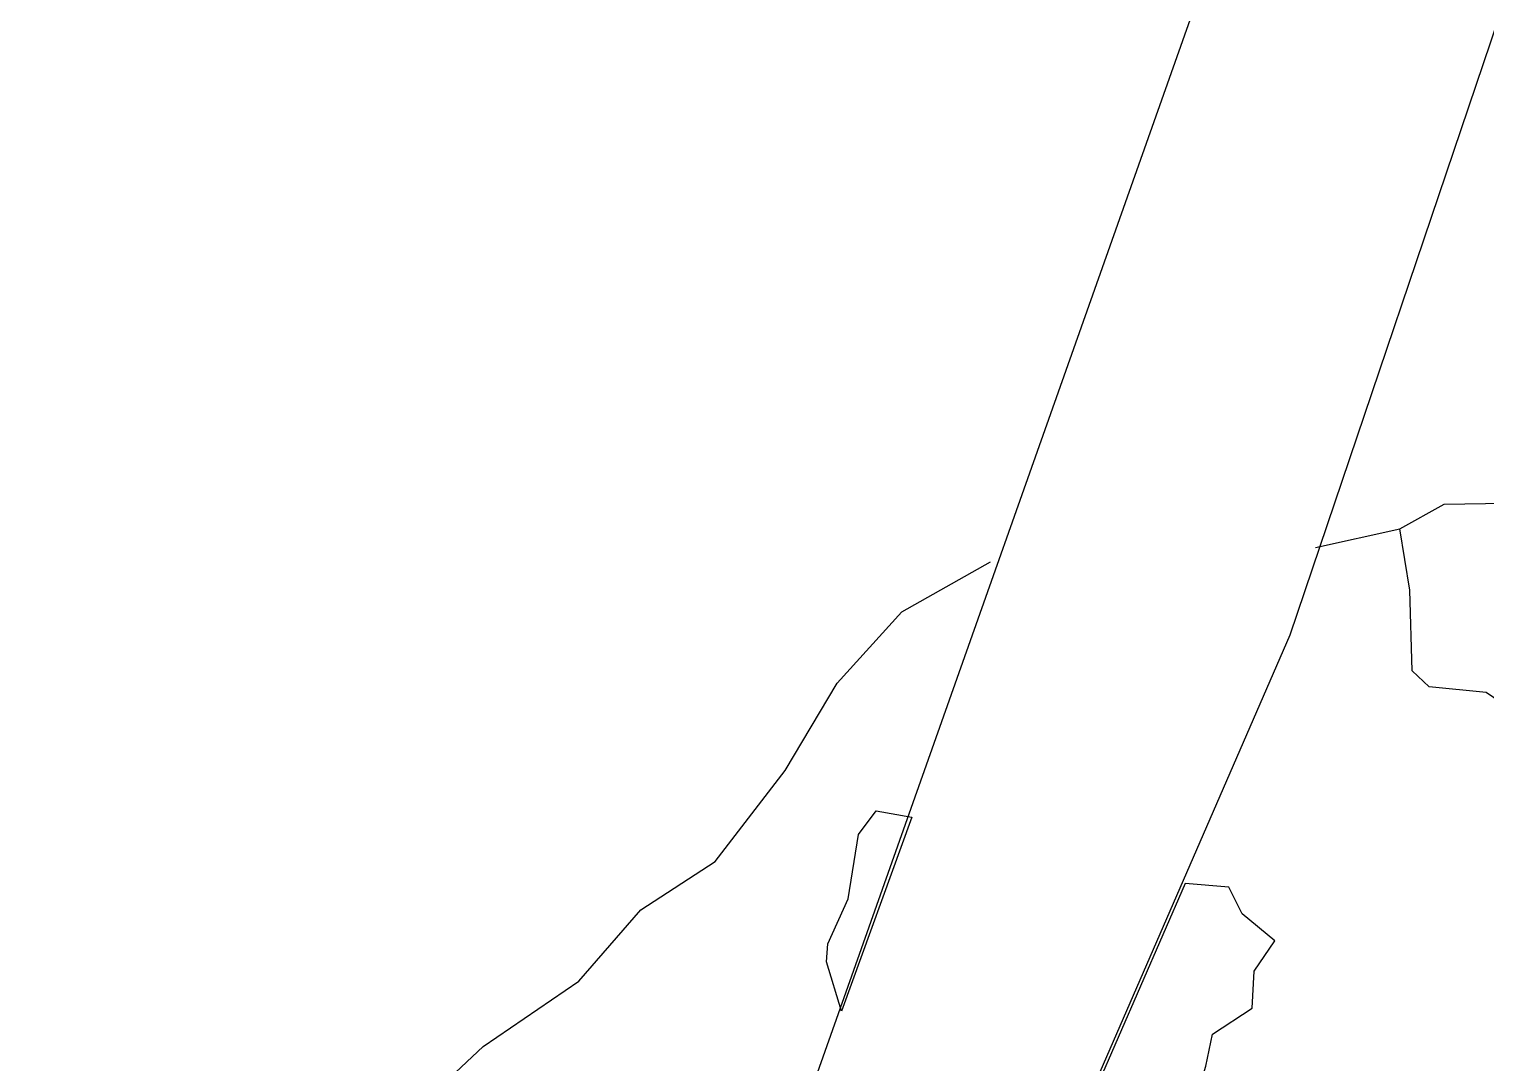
# Model space of a CAD drawing. Header units: metres. Extents: x -13.19 to -9.5, y -12.32 to -7.8.
# Drawn here: x -12.771 to -11.766, y -10.273 to -9.56 of the extents above; entities that cross this region are included whole.
import ezdxf

# ---------------------------------------------------------------- set-up
doc = ezdxf.new("R2010")
doc.units = ezdxf.units.M
doc.header["$LTSCALE"] = 25
doc.header["$MEASUREMENT"] = 0
doc.linetypes.add('STRICHPUNKTX2', pattern=[2, 1, -0.5, 0, -0.5])
for name, color, linetype in [('BEFUND', 1, 'CONTINUOUS'), ('GRABUNGSGRENZE', 3, 'STRICHPUNKTX2'), ('STEINE', 4, 'CONTINUOUS')]:
    doc.layers.add(name, color=color, linetype=linetype)

msp = doc.modelspace()

# ---------------------------------------------------------------- linework, layer by layer
at = {"layer": 'BEFUND'}
for points in [[(-11.8838, -9.9173), (-11.8257, -9.9043)], [(-12.7712, -10.8017), (-12.6617, -10.6127), (-12.5878, -10.4585), (-12.519, -10.3186), (-12.458, -10.2613), (-12.3919, -10.2162), (-12.3493, -10.1671), (-12.2979, -10.1338), (-12.2497, -10.071), (-12.2137, -10.0107), (-12.1691, -9.9616), (-12.108, -9.9272)]]:
    msp.add_lwpolyline(points, dxfattribs=at)
at = {"layer": 'GRABUNGSGRENZE', "flags": 128}
for points in [[(-11.5053, -8.2395), (-12.4759, -10.9811)], [(-12.3626, -11.0383), (-11.9014, -9.9775), (-11.3404, -8.3205)]]:
    msp.add_lwpolyline(points, dxfattribs=at)
at = {"layer": 'STEINE'}
for points in [[(-11.578, -10.0559), (-11.5774, -10.0696), (-11.5871, -10.0768), (-11.5956, -10.1013), (-11.618, -10.1177), (-11.645, -10.1315), (-11.7084, -10.0798), (-11.7422, -10.0335), (-11.7662, -10.0173), (-11.8054, -10.0133), (-11.8172, -10.0022), (-11.8189, -9.9466), (-11.8257, -9.9043), (-11.7952, -9.8874), (-11.7524, -9.8867), (-11.7141, -9.8856), (-11.6831, -9.8748), (-11.6504, -9.8818), (-11.6252, -9.9622), (-11.6052, -9.9984), (-11.575, -10.0263), (-11.578, -10.0559)], [(-12.2109, -10.237), (-12.2212, -10.2029), (-12.2202, -10.1906), (-12.2061, -10.1595), (-12.1991, -10.1151), (-12.1869, -10.0988), (-12.1624, -10.1033), (-12.2109, -10.237)], [(-12.0662, -10.3614), (-12.0224, -10.3709), (-11.9974, -10.3535), (-11.9736, -10.3213), (-11.9595, -10.2749), (-11.955, -10.2529), (-11.9275, -10.235), (-11.9261, -10.2095), (-11.9119, -10.1885), (-11.9344, -10.1698), (-11.9436, -10.1514), (-11.9737, -10.149), (-12.0662, -10.3614)]]:
    msp.add_lwpolyline(points, dxfattribs=at)

doc.saveas('drawing.dxf')
